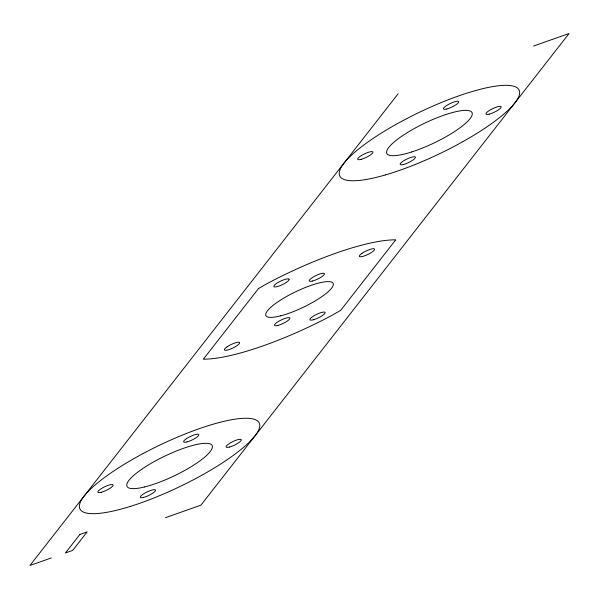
<?xml version="1.0" encoding="UTF-8"?>
<svg xmlns="http://www.w3.org/2000/svg" width="599" height="599" viewBox="0 0 599 599"><rect width="100%" height="100%" fill="white"/><g stroke="black" fill="none" stroke-linecap="round" stroke-linejoin="round"><path stroke-width="0.9" d="M398.088 93.833L29.95 565.478L51.319 557.946M533.574 46.033L569.05 33.522L200.912 505.167L165.436 517.686M258.506 288.531L203.435 359.093L203.81 359.16A124.293 28.804 -25.6 0 0 332.385 315.134L340.674 310.364L395.654 239.922L395.19 239.84A124.293 28.804 -25.6 0 0 266.615 283.866L258.506 288.531M79.862 534.473L65.426 552.967L72.689 550.406L87.125 531.905L79.862 534.473M226.961 346.911L225.643 347.929A8.453 1.962 -25.6 0 0 226.976 350.153A8.453 1.962 -25.6 0 0 237.092 345.616L238.409 344.605A8.453 1.962 -25.6 0 0 237.077 342.381A8.453 1.962 -25.6 0 0 226.961 346.911M361.908 253.384L360.591 254.395A8.453 1.962 -25.6 0 0 361.923 256.619A8.453 1.962 -25.6 0 0 372.039 252.089L373.357 251.071A8.453 1.962 -25.6 0 0 372.024 248.847A8.453 1.962 -25.6 0 0 361.908 253.384M289.003 279.104L288.359 278.864A8.453 1.962 -25.6 0 0 279.007 281.964A8.453 1.962 -25.6 0 0 273.968 286.689L274.612 286.936A8.453 1.962 -25.6 0 0 283.963 283.836A8.453 1.962 -25.6 0 0 289.003 279.104M130.672 506.297A99.434 23.047 -25.6 0 0 259.517 423.703A99.434 23.047 -25.6 0 0 118.512 467.894A99.434 23.047 -25.6 0 0 130.672 506.297M144.696 486.927A47.231 10.947 -25.6 0 0 212.233 448.007A47.231 10.947 -25.6 0 0 151.779 462.96A47.231 10.947 -25.6 0 0 144.696 486.927M186.97 441.92A8.453 1.962 -25.6 0 0 198.875 434.934A8.453 1.962 -25.6 0 0 187.824 437.809A8.453 1.962 -25.6 0 0 186.97 441.92M101.209 492.281A8.453 1.962 -25.6 0 0 113.114 485.295A8.453 1.962 -25.6 0 0 102.055 488.17A8.453 1.962 -25.6 0 0 101.209 492.281M229.424 447.049A8.453 1.962 -25.6 0 0 241.33 440.055A8.453 1.962 -25.6 0 0 230.278 442.938A8.453 1.962 -25.6 0 0 229.424 447.049M143.663 497.41A8.453 1.962 -25.6 0 0 155.568 490.416A8.453 1.962 -25.6 0 0 144.509 493.299A8.453 1.962 -25.6 0 0 143.663 497.41M385.284 174.96A99.434 23.047 -25.6 0 0 519.647 92.321A99.434 23.047 -25.6 0 0 383.367 131.832A99.434 23.047 -25.6 0 0 385.284 174.96M411.745 151.944A47.231 10.947 -25.6 0 0 472.079 112.754A47.231 10.947 -25.6 0 0 404.467 134.408A47.231 10.947 -25.6 0 0 411.745 151.944M361.07 159.356A8.453 1.962 -25.6 0 0 372.975 152.363A8.453 1.962 -25.6 0 0 361.916 155.238A8.453 1.962 -25.6 0 0 361.07 159.356M446.839 108.988A8.453 1.962 -25.6 0 0 458.744 102.002A8.453 1.962 -25.6 0 0 447.685 104.877A8.453 1.962 -25.6 0 0 446.839 108.988M489.293 114.117A8.453 1.962 -25.6 0 0 501.198 107.131A8.453 1.962 -25.6 0 0 490.139 110.006A8.453 1.962 -25.6 0 0 489.293 114.117M403.524 164.478A8.453 1.962 -25.6 0 0 415.429 157.492A8.453 1.962 -25.6 0 0 404.377 160.367A8.453 1.962 -25.6 0 0 403.524 164.478M313.419 319.761A8.453 1.962 -25.6 0 0 325.175 312.753A8.453 1.962 -25.6 0 0 313.943 315.785A8.453 1.962 -25.6 0 0 313.419 319.761M280.744 315.823A37.288 8.641 -25.6 0 0 333.269 284.989A37.288 8.641 -25.6 0 0 284.488 297.688A37.288 8.641 -25.6 0 0 280.744 315.823M277.876 325.437A8.551 1.984 -25.6 0 0 289.916 318.368A8.551 1.984 -25.6 0 0 278.737 321.281A8.551 1.984 -25.6 0 0 277.876 325.437M312.573 281.006A8.453 1.962 -25.6 0 0 324.478 274.013A8.453 1.962 -25.6 0 0 313.419 276.895A8.453 1.962 -25.6 0 0 312.573 281.006"/></g></svg>
